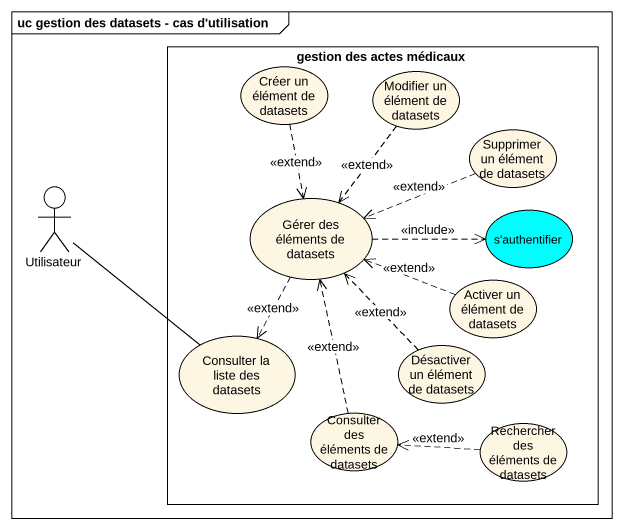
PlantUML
@startuml
mainframe uc gestion des datasets - cas d'utilisation
rectangle "gestion des actes médicaux" as gestion_des_actes_médicaux {
  usecase "Créer un élément de datasets" as Créer_un_élément_de_datasets
  usecase "Modifier un élément de datasets" as Modifier_un_élément_de
  usecase "Supprimer un élément de datasets" as Supprimer_un_élément_de
  usecase "Gérer des éléments de datasets" as Gérer_des_éléments_de
  usecase "s'authentifier" as s_authentifier #00FEFE
  usecase "Activer un élément de datasets" as Activer_un_élément_de
  usecase "Consulter la liste des datasets" as Consulter_la_liste_des
  usecase "Désactiver un élément de datasets" as Désactiver_un_élément_de
  usecase "Consulter des éléments de datasets" as Consulter_des_éléments_de
  usecase "Rechercher des éléments de datasets" as Rechercher_des_éléments_de
}
actor Utilisateur
Créer_un_élément_de_datasets ..> Gérer_des_éléments_de : <<extend>>
Modifier_un_élément_de ..> Gérer_des_éléments_de : <<extend>>
Supprimer_un_élément_de .left.> Gérer_des_éléments_de : <<extend>>
Utilisateur -- Consulter_la_liste_des
Gérer_des_éléments_de .right.> s_authentifier : <<include>>
Gérer_des_éléments_de ..> Consulter_la_liste_des : <<extend>>
Activer_un_élément_de .left.> Gérer_des_éléments_de : <<extend>>
Désactiver_un_élément_de .up.> Gérer_des_éléments_de : <<extend>>
Consulter_des_éléments_de .up.> Gérer_des_éléments_de : <<extend>>
Rechercher_des_éléments_de .left.> Consulter_des_éléments_de : <<extend>>
@enduml
